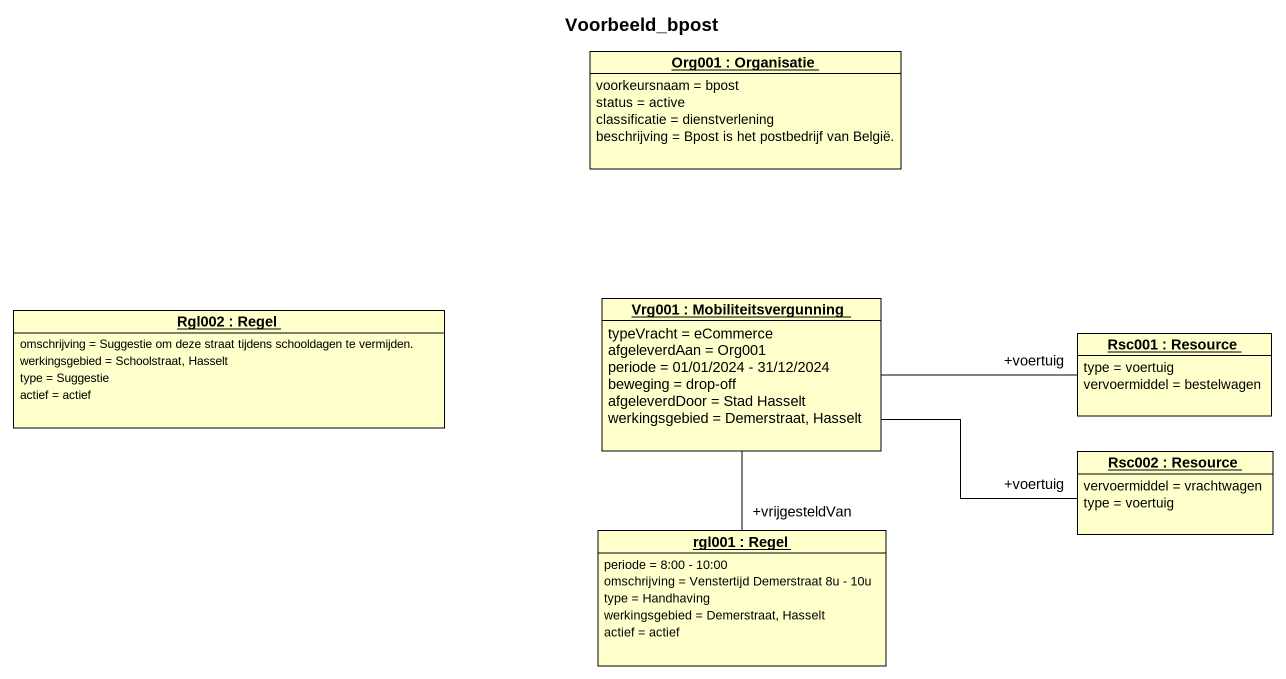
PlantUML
@startuml
title Voorbeeld_bpost
hide circle
hide empty members
object "Org001 : Organisatie" as Org001 {
  voorkeursnaam = bpost
  status = active
  classificatie = dienstverlening
  beschrijving = Bpost is het postbedrijf van België.
}
object "Rgl002 : Regel" as Rgl002 {
  omschrijving = Suggestie om deze straat tijdens schooldagen te vermijden.
  werkingsgebied = Schoolstraat, Hasselt
  type = Suggestie
  actief = actief
}
object "Vrg001 : Mobiliteitsvergunning" as Vrg001 {
  typeVracht = eCommerce
  afgeleverdAan = Org001
  periode = 01/01/2024 - 31/12/2024
  beweging = drop-off
  afgeleverdDoor = Stad Hasselt
  werkingsgebied = Demerstraat, Hasselt
}
object "Rsc001 : Resource" as Rsc001 {
  type = voertuig
  vervoermiddel = bestelwagen
}
object "Rsc002 : Resource" as Rsc002 {
  vervoermiddel = vrachtwagen
  type = voertuig
}
object "rgl001 : Regel" as rgl001 {
  periode = 8:00 - 10:00
  omschrijving = Venstertijd Demerstraat 8u - 10u
  type = Handhaving
  werkingsgebied = Demerstraat, Hasselt
  actief = actief
}
Vrg001 -right- "+voertuig" Rsc001
Vrg001 -right- "+voertuig" Rsc002
Vrg001 -- "+vrijgesteldVan" rgl001
@enduml
